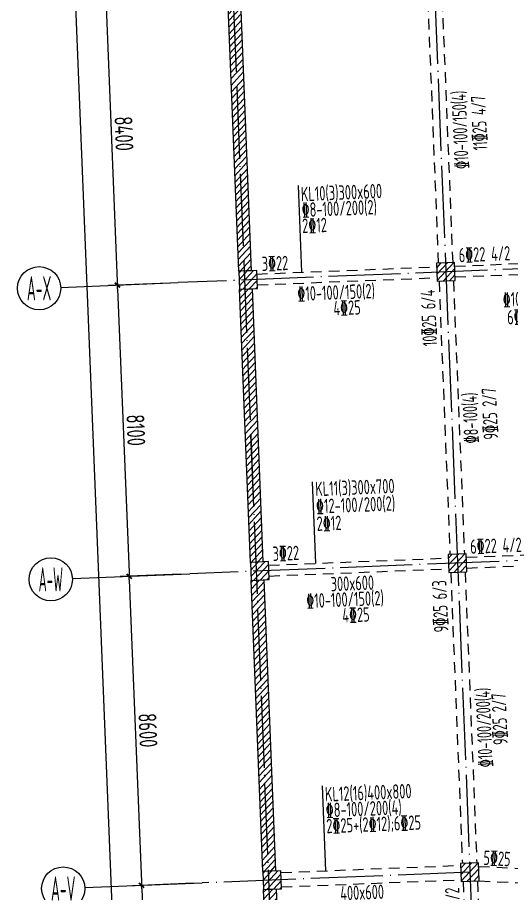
# Model space of a CAD drawing. Header units: millimetres. Extents: x 64473 to 386235, y 427387 to 703525.
# Drawn here: x 172458 to 186181, y 645745 to 670095 of the extents above; entities that cross this region are included whole.
import ezdxf
from ezdxf.enums import TextEntityAlignment as Align

# ---------------------------------------------------------------- set-up
doc = ezdxf.new("R2010")
doc.units = ezdxf.units.MM
doc.header["$LTSCALE"] = 100
doc.header["$PDMODE"] = 35
doc.header["$PDSIZE"] = 200
doc.linetypes.add('3', pattern=[5, 3, -2])
doc.linetypes.add('DOTE', pattern=[2.42, 2, -0.2, 0.02, -0.2])
for name, color, linetype in [('B-TEXT', 7, 'Continuous'), ('COLU', 7, 'Continuous'), ('dote', 253, 'DOTE'), ('h斜线-墙', 7, 'Continuous'), ('h斜线-柱', 7, 'Continuous'), ('L-AXIS', 3, 'Continuous'), ('L-dote', 253, 'DOTE'), ('Q-dote', 253, 'DOTE'), ('WALL', 3, 'Continuous'), ('垂直钢筋', 27, 'Continuous'), ('梁虚线', 4, '3'), ('水平标注', 2, 'Continuous'), ('水平钢筋', 30, 'Continuous')]:
    doc.layers.add(name, color=color, linetype=linetype)
doc.styles.add('_TCH_AXIS', font='tssdeng.shx', dxfattribs={"width": 0.7, "bigfont": 'tssdchn.shx'})
doc.styles.add('COMPLEX', font='tssdeng.shx', dxfattribs={"width": 0.7, "bigfont": 'tssdchn.shx'})
doc.styles.get("Standard").update_dxf_attribs({"font": 'tssdeng.shx', "width": 0.7, "bigfont": 'tssdchn.shx'})
doc.styles.add('TSSD_Dimension', font='Tssdeng.shx', dxfattribs={"width": 0.7, "bigfont": 'tssdchn.shx'})
doc.dimstyles.new('TSSD_100_100$0', dxfattribs={"dimtxt": 300, "dimasz": 100, "dimexe": 250, "dimexo": 250, "dimgap": 100, "dimtad": 1, "dimdec": 0, "dimzin": 0, "dimdsep": 46, "dimtxsty": 'TSSD_Dimension', "dimblk": '_tsdbk', "dimblk1": '_tsdbk', "dimblk2": '_tsdbk', "dimsah": 1, "dimcen": 0, "dimclrt": 7, "dimadec": 0, "dimazin": 0, "dimtfac": 1, "dimtdec": 0, "dimtix": 1, "dimtmove": 2, "dimatfit": 3, "dimldrblk": '_tsdbk', "dimfxl": 1, "dimtolj": 1, "dimtzin": 0, "dimarcsym": 0})
pattern_1 = [(47.298773, (-467527.32, -323147.44), (-93.332309, 86.128277), [])]
pattern_2 = [(47.298773, (8572.51, -7581.39), (-93.33231, 86.128277), [])]

# ---------------------------------------------------------------- blocks, each defined once
blk = doc.blocks.new('_tsdbk')
blk.add_line((-1, 0), (0, 0))
at = {"const_width": 0.5}
blk.add_lwpolyline([(-0.7, -0.7), (0.7, 0.7)], dxfattribs=at)
blk = doc.blocks.new('*D70')
at = {"layer": 'Defpoints', "color": 0}
for p in [(176580, 671118), (174055, 671016), (183054, 509847)]:
    blk.add_point(p, dxfattribs=at)
at = {"layer": 'L-AXIS', "color": 0, "lineweight": -2}
for p, q in [((176330, 671108), (173806, 671006)), ((180525, 509846), (174059, 670916)), ((182804, 509837), (180279, 509736))]:
    blk.add_line(p, q, dxfattribs=at)
at = {"layer": 'L-AXIS', "color": 0, "lineweight": -2, "xscale": 100, "yscale": 100, "zscale": 100}
for p, rotation in [((174055, 671016), 92.29877300038962), ((180529, 509746), 272.2987730003896)]:
    blk.add_blockref('_tsdbk', p, dxfattribs=dict(at, rotation=rotation))
at = {"layer": 'L-AXIS', "color": 7, "insert": (177642, 590395), "char_height": 500, "attachment_point": 5, "rotation": 272.2988, "style": 'TSSD_Dimension'}
blk.add_mtext('\\A1;161400', dxfattribs=at)
blk = doc.blocks.new('*D215')
at = {"layer": 'Defpoints', "color": 0}
for p in [(177586, 646038), (176228, 637877), (177911, 637944)]:
    blk.add_point(p, dxfattribs=at)
at = {"layer": 'L-AXIS', "color": 0, "lineweight": -2}
for p, q in [((177337, 646028), (175654, 645960)), ((175908, 645870), (176224, 637977)), ((177662, 637934), (175979, 637867))]:
    blk.add_line(p, q, dxfattribs=at)
at = {"layer": 'L-AXIS', "color": 0, "lineweight": -2, "xscale": 100, "yscale": 100, "zscale": 100}
for p, rotation in [((175904, 645970), 92.29877300038962), ((176228, 637877), 272.2987730003896)]:
    blk.add_blockref('_tsdbk', p, dxfattribs=dict(at, rotation=rotation))
at = {"layer": 'L-AXIS', "color": 7, "insert": (176416, 641938), "char_height": 500, "attachment_point": 5, "rotation": 272.2988, "style": 'TSSD_Dimension'}
blk.add_mtext('\\A1;8100', dxfattribs=at)
blk = doc.blocks.new('*D250')
at = {"layer": 'Defpoints', "color": 0}
for p in [(176917, 662724), (175559, 654563), (177242, 654631)]:
    blk.add_point(p, dxfattribs=at)
at = {"layer": 'L-AXIS', "color": 0, "lineweight": -2}
for p, q in [((176667, 662714), (174984, 662647)), ((175238, 662557), (175555, 654663)), ((176992, 654621), (175309, 654553))]:
    blk.add_line(p, q, dxfattribs=at)
at = {"layer": 'L-AXIS', "color": 0, "lineweight": -2, "xscale": 100, "yscale": 100, "zscale": 100}
for p, rotation in [((175234, 662657), 92.29877300038962), ((175559, 654563), 272.2987730003896)]:
    blk.add_blockref('_tsdbk', p, dxfattribs=dict(at, rotation=rotation))
at = {"layer": 'L-AXIS', "color": 7, "insert": (175746, 658624), "char_height": 500, "attachment_point": 5, "rotation": 272.2988, "style": 'TSSD_Dimension'}
blk.add_mtext('\\A1;8100', dxfattribs=at)
blk = doc.blocks.new('*D251')
at = {"layer": 'Defpoints', "color": 0}
for p in [(177242, 654631), (177586, 646038), (175904, 645970)]:
    blk.add_point(p, dxfattribs=at)
at = {"layer": 'L-AXIS', "color": 0, "lineweight": -2}
for p, q in [((176992, 654621), (175309, 654553)), ((175563, 654463), (175900, 646070)), ((177337, 646028), (175654, 645960))]:
    blk.add_line(p, q, dxfattribs=at)
at = {"layer": 'L-AXIS', "color": 0, "lineweight": -2, "xscale": 100, "yscale": 100, "zscale": 100}
for p, rotation in [((175559, 654563), 92.29877300038962), ((175904, 645970), 272.2987730003896)]:
    blk.add_blockref('_tsdbk', p, dxfattribs=dict(at, rotation=rotation))
at = {"layer": 'L-AXIS', "color": 7, "insert": (176081, 650281), "char_height": 500, "attachment_point": 5, "rotation": 272.2988, "style": 'TSSD_Dimension'}
blk.add_mtext('\\A1;8600', dxfattribs=at)
blk = doc.blocks.new('_AXISO')
blk.add_circle((0, 0), 0.5)
at = {"layer": 'B-TEXT', "style": 'COMPLEX', "width": 1.450893}
blk.add_attdef('A', text='', height=0.56, dxfattribs=at).set_placement((0.249375, -0.28), (0.749375, -0.28), align=Align.FIT)
blk = doc.blocks.new('*D252')
at = {"layer": 'Defpoints', "color": 0}
for p in [(176580, 671118), (175234, 662657), (176917, 662724)]:
    blk.add_point(p, dxfattribs=at)
at = {"layer": 'L-AXIS', "color": 0, "lineweight": -2}
for p, q in [((176330, 671108), (174647, 671040)), ((174901, 670950), (175230, 662757)), ((176667, 662714), (174984, 662647))]:
    blk.add_line(p, q, dxfattribs=at)
at = {"layer": 'L-AXIS', "color": 0, "lineweight": -2, "xscale": 100, "yscale": 100, "zscale": 100}
for p, rotation in [((174897, 671050), 92.29877300038962), ((175234, 662657), 272.2987730003896)]:
    blk.add_blockref('_tsdbk', p, dxfattribs=dict(at, rotation=rotation))
at = {"layer": 'L-AXIS', "color": 7, "insert": (175415, 666867), "char_height": 500, "attachment_point": 5, "rotation": 272.2988, "style": 'TSSD_Dimension'}
blk.add_mtext('\\A1;8400', dxfattribs=at)
blk = doc.blocks.new('1')
at = {"layer": 'dote', "ltscale": 10}
blk.add_line((458698, 592855), (587451, 458371), dxfattribs=at)
blk = doc.blocks.new('后浇带现场')
at = {"layer": 'Q-dote', "ltscale": 10}
blk.add_line((659263, 761135), (666731, 575100), dxfattribs=at)
at = {"color": 1, "lineweight": 30, "rotation": 318.5460777723208}
blk.add_blockref('1', (-77006, 620463), dxfattribs=at)

msp = doc.modelspace()

# ---------------------------------------------------------------- hatches: boundary and pattern name
at = {"layer": 'h斜线-墙'}
h = msp.add_hatch(dxfattribs=at)
h.set_pattern_fill('ANSI31', color=256, scale=40, angle=2.29877, style=0)
h.set_pattern_definition(pattern_2)
h.paths.add_polyline_path([(178602.7, 663042.2), (178269.7, 671335.6), (183765.3, 671556.2), (183779.4, 671206.4), (178633.5, 670999.9), (178952.4, 663056.3)])
h = msp.add_hatch(dxfattribs=at)
h.set_pattern_fill('ANSI31', color=256, scale=40, angle=2.29877, style=0)
h.set_pattern_definition(pattern_2)
h.paths.add_polyline_path([(178622.7, 662542.6), (178972.4, 662556.7), (179277.3, 654962.8), (178927.6, 654948.8)])
h = msp.add_hatch(dxfattribs=at)
h.set_pattern_fill('ANSI31', color=256, scale=40, angle=2.29877, style=0)
h.set_pattern_definition(pattern_2)
h.paths.add_polyline_path([(178947.6, 654449.2), (179297.3, 654463.2), (179622.2, 646369.7), (179272.5, 646355.7)])
h = msp.add_hatch(dxfattribs=at)
h.set_pattern_fill('ANSI31', color=256, scale=40, angle=2.29877, style=0)
h.set_pattern_definition(pattern_2)
h.paths.add_polyline_path([(179292.6, 645856.1), (179642.3, 645870.1), (179947.1, 638276.2), (179597.4, 638262.2)])
at = {"layer": 'h斜线-柱'}
h = msp.add_hatch(dxfattribs=at)
h.set_pattern_fill('ANSI31', color=256, scale=40, angle=2.29877, style=0)
h.set_pattern_definition(pattern_1)
h.paths.add_polyline_path([(178622.7, 662542.6), (179122.3, 662562.7), (179102.3, 663062.3), (178602.7, 663042.2)])
h = msp.add_hatch(dxfattribs=at)
h.set_pattern_fill('ANSI31', color=256, scale=40, angle=2.29877, style=0)
h.set_pattern_definition(pattern_1)
h.paths.add_polyline_path([(184118.3, 662763.2), (184617.9, 662783.3), (184597.8, 663282.9), (184098.2, 663262.8)])
h = msp.add_hatch(dxfattribs=at)
h.set_pattern_fill('ANSI31', color=256, scale=40, angle=2.29877, style=0)
h.set_pattern_definition(pattern_1)
h.paths.add_polyline_path([(184443.2, 654669.8), (184942.8, 654689.8), (184922.7, 655189.4), (184423.1, 655169.4)])
h = msp.add_hatch(dxfattribs=at)
h.set_pattern_fill('ANSI31', color=256, scale=40, angle=2.29877, style=0)
h.set_pattern_definition(pattern_1)
h.paths.add_polyline_path([(178947.6, 654449.2), (179447.2, 654469.2), (179427.2, 654968.8), (178927.6, 654948.8)])
h = msp.add_hatch(dxfattribs=at)
h.set_pattern_fill('ANSI31', color=256, scale=40, angle=2.29877, style=0)
h.set_pattern_definition(pattern_1)
h.paths.add_polyline_path([(184788.1, 646076.7), (185287.7, 646096.7), (185267.7, 646596.3), (184768.1, 646576.3)])
h = msp.add_hatch(dxfattribs=at)
h.set_pattern_fill('ANSI31', color=256, scale=40, angle=2.29877, style=0)
h.set_pattern_definition(pattern_1)
h.paths.add_polyline_path([(179292.6, 645856.1), (179792.2, 645876.1), (179772.1, 646375.7), (179272.5, 646355.7)])

# ---------------------------------------------------------------- linework, layer by layer
at = {"layer": 'COLU'}
for points in [[(178622.7, 662542.6), (179122.3, 662562.7), (179102.3, 663062.3), (178602.7, 663042.2)], [(184118.3, 662763.2), (184617.9, 662783.3), (184597.8, 663282.9), (184098.2, 663262.8)], [(184443.2, 654669.8), (184942.8, 654689.8), (184922.7, 655189.4), (184423.1, 655169.4)], [(178947.6, 654449.2), (179447.2, 654469.2), (179427.2, 654968.8), (178927.6, 654948.8)], [(184788.1, 646076.7), (185287.7, 646096.7), (185267.7, 646596.3), (184768.1, 646576.3)], [(179292.6, 645856.1), (179792.2, 645876.1), (179772.1, 646375.7), (179272.5, 646355.7)]]:
    msp.add_lwpolyline(points, close=True, dxfattribs=at)
at = {"layer": 'L-AXIS'}
for p, q in [((173657.4, 662593.5), (176916.6, 662724.4)), ((173982.3, 654500), (177241.5, 654630.9)), ((174327.3, 645907), (177586.5, 646037.8))]:
    msp.add_line(p, q, dxfattribs=at)
at = {"layer": 'L-dote', "ltscale": 10}
for p, q in [((183948.6, 673224.4), (191416.5, 487189.3)), ((178353.1, 672999.8), (185821, 486964.6)), ((190353.2, 663263.7), (176916.6, 662724.4)), ((190678.1, 655170.3), (177241.5, 654630.9)), ((185027.9, 646336.5), (177586.5, 646037.8))]:
    msp.add_line(p, q, dxfattribs=at)
at = {"layer": 'WALL'}
for points in [[(178602.7, 663042.2), (178269.7, 671335.6), (183765.3, 671556.2), (183779.4, 671206.4), (178633.5, 670999.9), (178952.4, 663056.3)], [(178622.7, 662542.6), (178972.4, 662556.7), (179277.3, 654962.8), (178927.6, 654948.8)], [(178947.6, 654449.2), (179297.3, 654463.2), (179622.2, 646369.7), (179272.5, 646355.7)], [(179292.6, 645856.1), (179642.3, 645870.1), (179947.1, 638276.2), (179597.4, 638262.2)]]:
    msp.add_lwpolyline(points, close=True, dxfattribs=at)
at = {"layer": '梁虚线'}
for p, q in [((183835.3, 671059.6), (184148.2, 663265.9)), ((184235.1, 671073.6), (184547.9, 663279.9)), ((184602.6, 663183), (190098.2, 663403.6)), ((179107.1, 662962.4), (184103, 663163)), ((184613.1, 662883.2), (190108.7, 663103.8)), ((179117.5, 662662.6), (184113.5, 662863.1)), ((184168.2, 662766.3), (184473, 655172.4)), ((184568, 662780.2), (184872.8, 655186.4)), ((184927.5, 655089.5), (190423.1, 655310.1)), ((179432, 654868.9), (184427.9, 655069.5)), ((184938, 654789.7), (190433.6, 655010.3)), ((179442.4, 654569.1), (184438.4, 654769.7)), ((184493.1, 654672.8), (184818, 646579.3)), ((184892.9, 654686.8), (185217.8, 646593.3)), ((179775.2, 646325.8), (184771.1, 646526.4)), ((185273.7, 646497.9), (190786.6, 646234.3)), ((179789.1, 645926), (184785.1, 646126.6)), ((184838.1, 646079.7), (185140.9, 638535.8)), ((185237.8, 646093.7), (185540.6, 638549.8)), ((185287.7, 646096.7), (190800.7, 645833.2))]:
    msp.add_line(p, q, dxfattribs=at)
at = {"layer": '水平标注'}
for p, q in [((180355.4, 663012.5), (180260.6, 665420.7)), ((180641.5, 657184.2), (180732.3, 654921.1)), ((181023.3, 646375.9), (180930.5, 648734.1))]:
    msp.add_line(p, q, dxfattribs=at)

# ---------------------------------------------------------------- block references
at = {"color": 3, "lineweight": 30}
msp.add_blockref('后浇带现场', (-480910.3, -88135.4), dxfattribs=at)
at = {"layer": 'L-AXIS'}
ref = msp.add_blockref('_AXISO', (173057.9, 662569.5), dxfattribs=dict(at, xscale=1199.999999999997, yscale=1200, zscale=1200, rotation=359.999645787379))
ref.add_attrib('A', 'A-X', dxfattribs={"color": 7, "height": 678.82, "rotation": 359.99965, "style": '_TCH_AXIS', "width": 0.323077}).set_placement((172718.5, 662230), (173397.3, 662230), align=Align.FIT)
ref = msp.add_blockref('_AXISO', (173382.8, 654476), dxfattribs=dict(at, xscale=1199.999999999997, yscale=1200, zscale=1200, rotation=359.999645787379))
ref.add_attrib('A', 'A-W', dxfattribs={"color": 7, "height": 678.82, "rotation": 359.99965, "style": '_TCH_AXIS', "width": 0.304348}).set_placement((173043.4, 654136.6), (173722.2, 654136.6), align=Align.FIT)
ref = msp.add_blockref('_AXISO', (173727.8, 645882.9), dxfattribs=dict(at, xscale=1199.999999999997, yscale=1200, zscale=1200, rotation=359.999645787379))
ref.add_attrib('A', 'A-V', dxfattribs={"color": 7, "height": 678.82, "rotation": 359.99965, "style": '_TCH_AXIS', "width": 0.323077}).set_placement((173388.4, 645543.5), (174067.2, 645543.5), align=Align.FIT)

# ---------------------------------------------------------------- texts
at = {"layer": '垂直钢筋', "color": 0, "width": 0.65}
for s, rotation, p in [('%%13210-100/150(4)', 92.29876, (184997.7, 665894.1)), ('11%%13325 4/7', 92.29876, (185515.7, 666411.6)), ('10%%13325 6/4', 92.29876, (184115.8, 660968.3)), ('%%1328-100(4)', 92.29881, (185267, 658262.8)), ('9%%13325 2/7', 92.29881, (185810, 658372)), ('9%%13325 6/3', 92.29881, (184430.1, 653014.7)), ('%%13210-100/200(4)', 92.29878, (185663.4, 649263.2)), ('9%%13325 2/7', 92.29878, (186078.9, 649883.3)), ('8%%13325 6/2', 92.29878, (184787.6, 644471.6))]:
    msp.add_text(s, height=400, rotation=rotation, dxfattribs=at).set_placement(p)
at = {"layer": '水平标注', "width": 0.65}
for s, height, rotation, p in [('KL10(3)300x600', 403, 2.29871, (180338.6, 664983.4)), ('%%1328-100/200(2)', 402, 2.29871, (180356.6, 664543.8)), ('2%%13212', 401, 2.29871, (180374.6, 664104.2)), ('KL11(3)300x700', 403, 2.29888, (180737.9, 656785.8)), ('%%13212-100/200(2)', 402, 2.29888, (180757.3, 656303.8)), ('2%%13212', 401, 2.29888, (180776.6, 655821.7)), ('KL12(16)400x800', 403, 2.29888, (181008.4, 648296.9)), ('%%1328-100/200(4)', 402, 2.29888, (181026.4, 647857.2)), ('2%%13325+(2%%13212);6%%13325', 401, 2.29888, (181044.4, 647417.6))]:
    msp.add_text(s, height=height, rotation=rotation, dxfattribs=at).set_placement(p)
at = {"layer": '水平钢筋', "color": 0, "width": 0.65}
for s, rotation, p in [('6%%13322 4/2', 2.29882, (184723.6, 663288.1)), ('3%%13322', 2.29871, (179250.8, 663046)), ('%%13210-100/150(2)', 2.29871, (180239.3, 662211.7)), ('%%13210-100(2)', 2.29882, (185945.4, 662050.1)), ('4%%13325', 2.29871, (181241.9, 661811.6)), ('6%%13325 2/4', 2.29882, (186069.1, 661559.8)), ('6%%13322 4/2', 2.29866, (185041, 655185.5)), ('3%%13322', 2.29888, (179552.1, 654986.8)), ('300x600', 2.29888, (181168, 654142.7)), ('%%13210-100/150(2)', 2.29888, (180486.6, 653675)), ('4%%13325', 2.29888, (181489.2, 653274.9)), ('5%%13325', 356.74951, (185393.5, 646540.2)), ('400x600', 2.29888, (181432.9, 645549.1))]:
    msp.add_text(s, height=400, rotation=rotation, dxfattribs=at).set_placement(p)

# ---------------------------------------------------------------- dimensions: what is measured, and where the dimension line sits
at = {"layer": 'L-AXIS'}
for base, p1, p2, picture, middle in [((174055.4, 671016.3), (183053.5, 509847.5), (176579.7, 671117.6), '*D70', (177642, 590395.2)), ((175233.7, 662656.8), (176579.7, 671117.6), (176916.6, 662724.4), '*D252', (175415, 666867.5)), ((175558.6, 654563.3), (176916.6, 662724.4), (177241.5, 654630.9), '*D250', (175745.9, 658624.1)), ((175903.6, 645970.2), (177241.5, 654630.9), (177586.5, 646037.8), '*D251', (176080.8, 650280.8)), ((176228.4, 637876.8), (177586.5, 646037.8), (177911.4, 637944.3), '*D215', (176415.7, 641937.5))]:
    dim = msp.add_linear_dim(base=base, p1=p1, p2=p2, angle=92.29877, dimstyle='TSSD_100_100$0', override={"dimtxt": 500}, dxfattribs=at)
    dim.commit()
    dim.dimension.update_dxf_attribs({"geometry": picture, "text_midpoint": middle})

doc.saveas('drawing.dxf')
